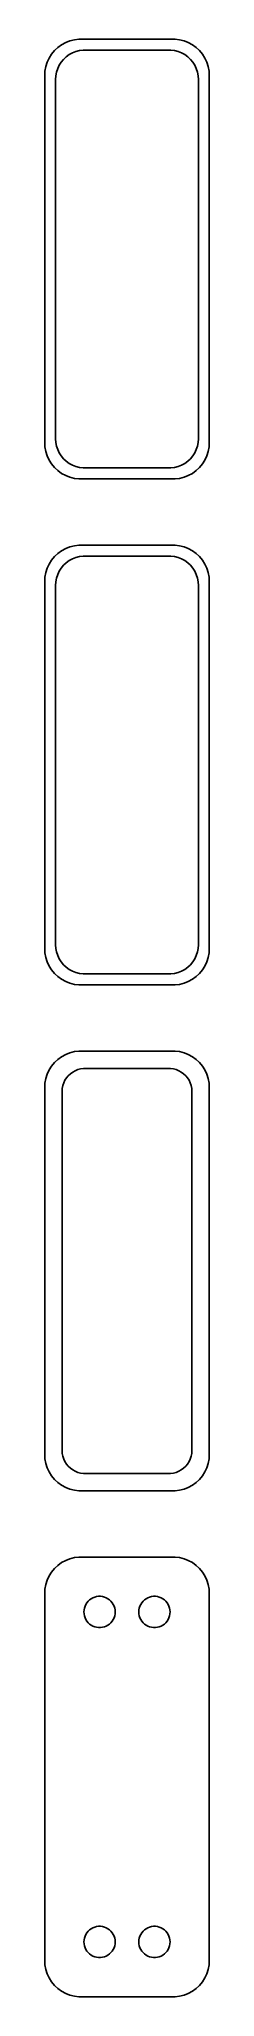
# Model space of a CAD drawing. Header units: metres. Extents: x -11 to 11, y 246 to 513.
import ezdxf

# ---------------------------------------------------------------- set-up
doc = ezdxf.new("R2010")
doc.units = ezdxf.units.M

msp = doc.modelspace()

# ---------------------------------------------------------------- linework, layer by layer
for p, q in [((-7.79507, 512.755), (-8.37889, 512.524)), ((-7.1869, 512.911), (-7.79507, 512.755)), ((-6.56395, 512.99), (-7.1869, 512.911)), ((6.56395, 512.99), (-6.56395, 512.99)), ((7.1869, 512.911), (6.56395, 512.99)), ((7.79507, 512.755), (7.1869, 512.911)), ((8.37889, 512.524), (7.79507, 512.755)), ((-10.6315, 510.409), (-10.8989, 509.841)), ((-10.2951, 510.939), (-10.6315, 510.409)), ((-9.89484, 511.423), (-10.2951, 510.939)), ((-9.43712, 511.853), (-9.89484, 511.423)), ((-8.92912, 512.222), (-9.43712, 511.853)), ((-8.98605, 509.851), (-8.66586, 510.238)), ((-8.37889, 512.524), (-8.92912, 512.222)), ((-8.66586, 510.238), (-8.29968, 510.582)), ((-8.29968, 510.582), (-7.8933, 510.877)), ((-7.8933, 510.877), (-7.45311, 511.119)), ((-7.45311, 511.119), (-6.98605, 511.304)), ((-6.98605, 511.304), (-6.49951, 511.429)), ((-6.49951, 511.429), (-6.00116, 511.492)), ((-6.00116, 511.492), (6.00116, 511.492)), ((6.00116, 511.492), (6.49951, 511.429)), ((6.49951, 511.429), (6.98605, 511.304)), ((6.98605, 511.304), (7.45311, 511.119)), ((7.45311, 511.119), (7.8933, 510.877)), ((7.8933, 510.877), (8.29968, 510.582)), ((8.29968, 510.582), (8.66586, 510.238)), ((8.92912, 512.222), (8.37889, 512.524)), ((8.66586, 510.238), (8.98605, 509.851)), ((9.43712, 511.853), (8.92912, 512.222)), ((9.89484, 511.423), (9.43712, 511.853)), ((10.2951, 510.939), (9.89484, 511.423)), ((10.6315, 510.409), (10.2951, 510.939)), ((10.8989, 509.841), (10.6315, 510.409)), ((-11.2106, 508.627), (-11.25, 508)), ((-11.25, 508), (-11.25, 458)), ((-11.0929, 509.243), (-11.2106, 508.627)), ((-10.8989, 509.841), (-11.0929, 509.243)), ((-9.75, 507.5), (-9.71844, 508.001)), ((-9.75, 458.5), (-9.75, 507.5)), ((-9.71844, 508.001), (-9.62433, 508.495)), ((-9.62433, 508.495), (-9.4691, 508.972)), ((-9.4691, 508.972), (-9.25522, 509.427)), ((-9.25522, 509.427), (-8.98605, 509.851)), ((8.98605, 509.851), (9.25522, 509.427)), ((9.25522, 509.427), (9.4691, 508.972)), ((9.4691, 508.972), (9.62433, 508.495)), ((9.62433, 508.495), (9.71844, 508.001)), ((9.71844, 508.001), (9.75, 507.5)), ((9.75, 507.5), (9.75, 458.5)), ((11.0929, 509.243), (10.8989, 509.841)), ((11.2106, 508.627), (11.0929, 509.243)), ((11.25, 508), (11.2106, 508.627)), ((11.25, 458), (11.25, 508)), ((-11.25, 458), (-11.2106, 457.373)), ((-11.2106, 457.373), (-11.0929, 456.757)), ((-11.0929, 456.757), (-10.8989, 456.159)), ((-9.71844, 457.999), (-9.75, 458.5)), ((-9.62433, 457.505), (-9.71844, 457.999)), ((-9.4691, 457.028), (-9.62433, 457.505)), ((-9.25522, 456.573), (-9.4691, 457.028)), ((-8.98605, 456.149), (-9.25522, 456.573)), ((9.25522, 456.573), (8.98605, 456.149)), ((9.4691, 457.028), (9.25522, 456.573)), ((9.62433, 457.505), (9.4691, 457.028)), ((9.71844, 457.999), (9.62433, 457.505)), ((9.75, 458.5), (9.71844, 457.999)), ((10.8989, 456.159), (11.0929, 456.757)), ((11.0929, 456.757), (11.2106, 457.373)), ((11.2106, 457.373), (11.25, 458)), ((-10.8989, 456.159), (-10.6315, 455.591)), ((-10.6315, 455.591), (-10.2951, 455.061)), ((-10.2951, 455.061), (-9.89484, 454.577)), ((-9.89484, 454.577), (-9.43712, 454.147)), ((-9.43712, 454.147), (-8.92912, 453.778)), ((-8.66586, 455.762), (-8.98605, 456.149)), ((-8.29968, 455.418), (-8.66586, 455.762)), ((-7.8933, 455.123), (-8.29968, 455.418)), ((-7.45311, 454.881), (-7.8933, 455.123)), ((-6.98605, 454.696), (-7.45311, 454.881)), ((-6.49951, 454.571), (-6.98605, 454.696)), ((-6.00116, 454.508), (-6.49951, 454.571)), ((6.00116, 454.508), (-6.00116, 454.508)), ((6.49951, 454.571), (6.00116, 454.508)), ((6.98605, 454.696), (6.49951, 454.571)), ((7.45311, 454.881), (6.98605, 454.696)), ((7.8933, 455.123), (7.45311, 454.881)), ((8.29968, 455.418), (7.8933, 455.123)), ((8.66586, 455.762), (8.29968, 455.418)), ((8.98605, 456.149), (8.66586, 455.762)), ((8.92912, 453.778), (9.43712, 454.147)), ((9.43712, 454.147), (9.89484, 454.577)), ((9.89484, 454.577), (10.2951, 455.061)), ((10.2951, 455.061), (10.6315, 455.591)), ((10.6315, 455.591), (10.8989, 456.159)), ((-8.92912, 453.778), (-8.37889, 453.476)), ((-8.37889, 453.476), (-7.79507, 453.245)), ((-7.79507, 453.245), (-7.1869, 453.089)), ((-7.1869, 453.089), (-6.56395, 453.01)), ((-6.56395, 453.01), (6.56395, 453.01)), ((6.56395, 453.01), (7.1869, 453.089)), ((7.1869, 453.089), (7.79507, 453.245)), ((7.79507, 453.245), (8.37889, 453.476)), ((8.37889, 453.476), (8.92912, 453.778)), ((-8.92912, 443.222), (-9.43712, 442.853)), ((-8.37889, 443.524), (-8.92912, 443.222)), ((-7.79507, 443.755), (-8.37889, 443.524)), ((-7.1869, 443.911), (-7.79507, 443.755)), ((-6.56395, 443.99), (-7.1869, 443.911)), ((6.56395, 443.99), (-6.56395, 443.99)), ((7.1869, 443.911), (6.56395, 443.99)), ((7.79507, 443.755), (7.1869, 443.911)), ((8.37889, 443.524), (7.79507, 443.755)), ((8.92912, 443.222), (8.37889, 443.524)), ((9.43712, 442.853), (8.92912, 443.222)), ((-10.8989, 440.841), (-11.0929, 440.243)), ((-10.6315, 441.409), (-10.8989, 440.841)), ((-10.2951, 441.939), (-10.6315, 441.409)), ((-9.89484, 442.423), (-10.2951, 441.939)), ((-9.43712, 442.853), (-9.89484, 442.423)), ((-9.25522, 440.427), (-8.98605, 440.851)), ((-8.98605, 440.851), (-8.66586, 441.238)), ((-8.66586, 441.238), (-8.29968, 441.582)), ((-8.29968, 441.582), (-7.8933, 441.877)), ((-7.8933, 441.877), (-7.45311, 442.119)), ((-7.45311, 442.119), (-6.98605, 442.304)), ((-6.98605, 442.304), (-6.49951, 442.429)), ((-6.49951, 442.429), (-6.00116, 442.492)), ((-6.00116, 442.492), (6.00116, 442.492)), ((6.00116, 442.492), (6.49951, 442.429)), ((6.49951, 442.429), (6.98605, 442.304)), ((6.98605, 442.304), (7.45311, 442.119)), ((7.45311, 442.119), (7.8933, 441.877)), ((7.8933, 441.877), (8.29968, 441.582)), ((8.29968, 441.582), (8.66586, 441.238)), ((8.66586, 441.238), (8.98605, 440.851)), ((8.98605, 440.851), (9.25522, 440.427)), ((9.89484, 442.423), (9.43712, 442.853)), ((10.2951, 441.939), (9.89484, 442.423)), ((10.6315, 441.409), (10.2951, 441.939)), ((10.8989, 440.841), (10.6315, 441.409)), ((11.0929, 440.243), (10.8989, 440.841)), ((-11.2106, 439.627), (-11.25, 439)), ((-11.25, 439), (-11.25, 389)), ((-11.0929, 440.243), (-11.2106, 439.627)), ((-9.75, 438.5), (-9.71844, 439.001)), ((-9.75, 389.5), (-9.75, 438.5)), ((-9.71844, 439.001), (-9.62433, 439.495)), ((-9.62433, 439.495), (-9.4691, 439.972)), ((-9.4691, 439.972), (-9.25522, 440.427)), ((9.25522, 440.427), (9.4691, 439.972)), ((9.4691, 439.972), (9.62433, 439.495)), ((9.62433, 439.495), (9.71844, 439.001)), ((9.71844, 439.001), (9.75, 438.5)), ((9.75, 438.5), (9.75, 389.5)), ((11.2106, 439.627), (11.0929, 440.243)), ((11.25, 439), (11.2106, 439.627)), ((11.25, 389), (11.25, 439)), ((-11.25, 389), (-11.2106, 388.373)), ((-11.2106, 388.373), (-11.0929, 387.757)), ((-11.0929, 387.757), (-10.8989, 387.159)), ((-10.8989, 387.159), (-10.6315, 386.591)), ((-9.71844, 388.999), (-9.75, 389.5)), ((-9.62433, 388.505), (-9.71844, 388.999)), ((-9.4691, 388.028), (-9.62433, 388.505)), ((-9.25522, 387.573), (-9.4691, 388.028)), ((-8.98605, 387.149), (-9.25522, 387.573)), ((-8.66586, 386.762), (-8.98605, 387.149)), ((8.98605, 387.149), (8.66586, 386.762)), ((9.25522, 387.573), (8.98605, 387.149)), ((9.4691, 388.028), (9.25522, 387.573)), ((9.62433, 388.505), (9.4691, 388.028)), ((9.71844, 388.999), (9.62433, 388.505)), ((9.75, 389.5), (9.71844, 388.999)), ((10.6315, 386.591), (10.8989, 387.159)), ((10.8989, 387.159), (11.0929, 387.757)), ((11.0929, 387.757), (11.2106, 388.373)), ((11.2106, 388.373), (11.25, 389)), ((-10.6315, 386.591), (-10.2951, 386.061)), ((-10.2951, 386.061), (-9.89484, 385.577)), ((-9.89484, 385.577), (-9.43712, 385.147)), ((-9.43712, 385.147), (-8.92912, 384.778)), ((-8.92912, 384.778), (-8.37889, 384.476)), ((-8.29968, 386.418), (-8.66586, 386.762)), ((-8.37889, 384.476), (-7.79507, 384.245)), ((-7.8933, 386.123), (-8.29968, 386.418)), ((-7.45311, 385.881), (-7.8933, 386.123)), ((-6.98605, 385.696), (-7.45311, 385.881)), ((-6.49951, 385.571), (-6.98605, 385.696)), ((-6.00116, 385.508), (-6.49951, 385.571)), ((6.00116, 385.508), (-6.00116, 385.508)), ((6.49951, 385.571), (6.00116, 385.508)), ((6.98605, 385.696), (6.49951, 385.571)), ((7.45311, 385.881), (6.98605, 385.696)), ((7.8933, 386.123), (7.45311, 385.881)), ((7.79507, 384.245), (8.37889, 384.476)), ((8.29968, 386.418), (7.8933, 386.123)), ((8.66586, 386.762), (8.29968, 386.418)), ((8.37889, 384.476), (8.92912, 384.778)), ((8.92912, 384.778), (9.43712, 385.147)), ((9.43712, 385.147), (9.89484, 385.577)), ((9.89484, 385.577), (10.2951, 386.061)), ((10.2951, 386.061), (10.6315, 386.591)), ((-7.79507, 384.245), (-7.1869, 384.089)), ((-7.1869, 384.089), (-6.56395, 384.01)), ((-6.56395, 384.01), (6.56395, 384.01)), ((6.56395, 384.01), (7.1869, 384.089)), ((7.1869, 384.089), (7.79507, 384.245)), ((-9.43712, 373.853), (-9.89484, 373.423)), ((-8.92912, 374.222), (-9.43712, 373.853)), ((-8.37889, 374.524), (-8.92912, 374.222)), ((-7.79507, 374.755), (-8.37889, 374.524)), ((-7.1869, 374.911), (-7.79507, 374.755)), ((-6.56395, 374.99), (-7.1869, 374.911)), ((6.56395, 374.99), (-6.56395, 374.99)), ((7.1869, 374.911), (6.56395, 374.99)), ((7.79507, 374.755), (7.1869, 374.911)), ((8.37889, 374.524), (7.79507, 374.755)), ((8.92912, 374.222), (8.37889, 374.524)), ((9.43712, 373.853), (8.92912, 374.222)), ((9.89484, 373.423), (9.43712, 373.853)), ((-11.0929, 371.243), (-11.2106, 370.627)), ((-10.8989, 371.841), (-11.0929, 371.243)), ((-10.6315, 372.409), (-10.8989, 371.841)), ((-10.2951, 372.939), (-10.6315, 372.409)), ((-9.89484, 373.423), (-10.2951, 372.939)), ((-8.47786, 371), (-8.2684, 371.33)), ((-8.2684, 371.33), (-8.01921, 371.631)), ((-8.01921, 371.631), (-7.73424, 371.899)), ((-7.73424, 371.899), (-7.41798, 372.128)), ((-7.41798, 372.128), (-7.07541, 372.317)), ((-7.07541, 372.317), (-6.71194, 372.461)), ((-6.71194, 372.461), (-6.3333, 372.558)), ((-6.3333, 372.558), (-5.94545, 372.607)), ((-5.94545, 372.607), (5.94545, 372.607)), ((5.94545, 372.607), (6.3333, 372.558)), ((6.3333, 372.558), (6.71194, 372.461)), ((6.71194, 372.461), (7.07541, 372.317)), ((7.07541, 372.317), (7.41798, 372.128)), ((7.41798, 372.128), (7.73424, 371.899)), ((7.73424, 371.899), (8.01921, 371.631)), ((8.01921, 371.631), (8.2684, 371.33)), ((8.2684, 371.33), (8.47786, 371)), ((10.2951, 372.939), (9.89484, 373.423)), ((10.6315, 372.409), (10.2951, 372.939)), ((10.8989, 371.841), (10.6315, 372.409)), ((11.0929, 371.243), (10.8989, 371.841)), ((11.2106, 370.627), (11.0929, 371.243)), ((-11.2106, 370.627), (-11.25, 370)), ((-11.25, 370), (-11.25, 320)), ((-8.86292, 369.5), (-8.83836, 369.89)), ((-8.86292, 320.5), (-8.86292, 369.5)), ((-8.83836, 369.89), (-8.76512, 370.274)), ((-8.76512, 370.274), (-8.64432, 370.646)), ((-8.64432, 370.646), (-8.47786, 371)), ((8.47786, 371), (8.64432, 370.646)), ((8.64432, 370.646), (8.76512, 370.274)), ((8.76512, 370.274), (8.83836, 369.89)), ((8.83836, 369.89), (8.86292, 369.5)), ((8.86292, 369.5), (8.86292, 320.5)), ((11.25, 370), (11.2106, 370.627)), ((11.25, 320), (11.25, 370)), ((-8.83836, 320.11), (-8.86292, 320.5)), ((8.86292, 320.5), (8.83836, 320.11)), ((-11.25, 320), (-11.2106, 319.373)), ((-11.2106, 319.373), (-11.0929, 318.757)), ((-11.0929, 318.757), (-10.8989, 318.159)), ((-10.8989, 318.159), (-10.6315, 317.591)), ((-8.76512, 319.726), (-8.83836, 320.11)), ((-8.64432, 319.354), (-8.76512, 319.726)), ((-8.47786, 319), (-8.64432, 319.354)), ((-8.2684, 318.67), (-8.47786, 319)), ((-8.01921, 318.369), (-8.2684, 318.67)), ((-7.73424, 318.101), (-8.01921, 318.369)), ((-7.41798, 317.872), (-7.73424, 318.101)), ((-7.07541, 317.683), (-7.41798, 317.872)), ((7.41798, 317.872), (7.07541, 317.683)), ((7.73424, 318.101), (7.41798, 317.872)), ((8.01921, 318.369), (7.73424, 318.101)), ((8.2684, 318.67), (8.01921, 318.369)), ((8.47786, 319), (8.2684, 318.67)), ((8.64432, 319.354), (8.47786, 319)), ((8.76512, 319.726), (8.64432, 319.354)), ((8.83836, 320.11), (8.76512, 319.726)), ((10.6315, 317.591), (10.8989, 318.159)), ((10.8989, 318.159), (11.0929, 318.757)), ((11.0929, 318.757), (11.2106, 319.373)), ((11.2106, 319.373), (11.25, 320)), ((-10.6315, 317.591), (-10.2951, 317.061)), ((-10.2951, 317.061), (-9.89484, 316.577)), ((-9.89484, 316.577), (-9.43712, 316.147)), ((-9.43712, 316.147), (-8.92912, 315.778)), ((-8.92912, 315.778), (-8.37889, 315.476)), ((-8.37889, 315.476), (-7.79507, 315.245)), ((-7.79507, 315.245), (-7.1869, 315.089)), ((-7.1869, 315.089), (-6.56395, 315.01)), ((-6.71194, 317.539), (-7.07541, 317.683)), ((-6.3333, 317.442), (-6.71194, 317.539)), ((-5.94545, 317.393), (-6.3333, 317.442)), ((5.94545, 317.393), (-5.94545, 317.393)), ((6.3333, 317.442), (5.94545, 317.393)), ((6.71194, 317.539), (6.3333, 317.442)), ((6.56395, 315.01), (7.1869, 315.089)), ((7.07541, 317.683), (6.71194, 317.539)), ((7.1869, 315.089), (7.79507, 315.245)), ((7.79507, 315.245), (8.37889, 315.476)), ((8.37889, 315.476), (8.92912, 315.778)), ((8.92912, 315.778), (9.43712, 316.147)), ((9.43712, 316.147), (9.89484, 316.577)), ((9.89484, 316.577), (10.2951, 317.061)), ((10.2951, 317.061), (10.6315, 317.591)), ((-6.56395, 315.01), (6.56395, 315.01)), ((-9.89484, 304.423), (-10.2951, 303.939)), ((-9.43712, 304.853), (-9.89484, 304.423)), ((-8.92912, 305.222), (-9.43712, 304.853)), ((-8.37889, 305.524), (-8.92912, 305.222)), ((-7.79507, 305.755), (-8.37889, 305.524)), ((-7.1869, 305.911), (-7.79507, 305.755)), ((-6.56395, 305.99), (-7.1869, 305.911)), ((6.56395, 305.99), (-6.56395, 305.99)), ((7.1869, 305.911), (6.56395, 305.99)), ((7.79507, 305.755), (7.1869, 305.911)), ((8.37889, 305.524), (7.79507, 305.755)), ((8.92912, 305.222), (8.37889, 305.524)), ((9.43712, 304.853), (8.92912, 305.222)), ((9.89484, 304.423), (9.43712, 304.853)), ((10.2951, 303.939), (9.89484, 304.423)), ((-11.0929, 302.243), (-11.2106, 301.627)), ((-10.8989, 302.841), (-11.0929, 302.243)), ((-10.6315, 303.409), (-10.8989, 302.841)), ((-10.2951, 303.939), (-10.6315, 303.409)), ((10.6315, 303.409), (10.2951, 303.939)), ((10.8989, 302.841), (10.6315, 303.409)), ((11.0929, 302.243), (10.8989, 302.841)), ((11.2106, 301.627), (11.0929, 302.243)), ((-11.2106, 301.627), (-11.25, 301)), ((-11.25, 301), (-11.25, 251)), ((-5.86845, 298.768), (-5.81821, 299.031)), ((-5.81821, 299.031), (-5.73534, 299.286)), ((-5.73534, 299.286), (-5.62117, 299.529)), ((-5.62117, 299.529), (-5.47748, 299.755)), ((-5.47748, 299.755), (-5.30655, 299.962)), ((-5.30655, 299.962), (-5.11108, 300.145)), ((-5.11108, 300.145), (-4.89413, 300.303)), ((-4.89413, 300.303), (-4.65915, 300.432)), ((-4.65915, 300.432), (-4.40984, 300.531)), ((-4.40984, 300.531), (-4.1501, 300.597)), ((-4.1501, 300.597), (-3.88406, 300.631)), ((-3.88406, 300.631), (-3.61592, 300.631)), ((-3.61592, 300.631), (-3.34988, 300.597)), ((-3.34988, 300.597), (-3.09015, 300.531)), ((-3.09015, 300.531), (-2.84084, 300.432)), ((-2.84084, 300.432), (-2.60585, 300.303)), ((-2.60585, 300.303), (-2.3889, 300.145)), ((-2.3889, 300.145), (-2.19344, 299.962)), ((-2.19344, 299.962), (-2.02251, 299.755)), ((-2.02251, 299.755), (-1.87881, 299.529)), ((-1.87881, 299.529), (-1.76465, 299.286)), ((-1.76465, 299.286), (-1.68178, 299.031)), ((-1.68178, 299.031), (-1.63153, 298.768)), ((1.63153, 298.768), (1.68178, 299.031)), ((1.68178, 299.031), (1.76465, 299.286)), ((1.76465, 299.286), (1.87881, 299.529)), ((1.87881, 299.529), (2.02251, 299.755)), ((2.02251, 299.755), (2.19344, 299.962)), ((2.19344, 299.962), (2.3889, 300.145)), ((2.3889, 300.145), (2.60585, 300.303)), ((2.60585, 300.303), (2.84084, 300.432)), ((2.84084, 300.432), (3.09015, 300.531)), ((3.09015, 300.531), (3.34988, 300.597)), ((3.34988, 300.597), (3.61592, 300.631)), ((3.61592, 300.631), (3.88406, 300.631)), ((3.88406, 300.631), (4.1501, 300.597)), ((4.1501, 300.597), (4.40984, 300.531)), ((4.40984, 300.531), (4.65915, 300.432)), ((4.65915, 300.432), (4.89413, 300.303)), ((4.89413, 300.303), (5.11108, 300.145)), ((5.11108, 300.145), (5.30655, 299.962)), ((5.30655, 299.962), (5.47748, 299.755)), ((5.47748, 299.755), (5.62117, 299.529)), ((5.62117, 299.529), (5.73534, 299.286)), ((5.73534, 299.286), (5.81821, 299.031)), ((5.81821, 299.031), (5.86845, 298.768)), ((11.25, 301), (11.2106, 301.627)), ((11.25, 251), (11.25, 301)), ((-5.88528, 298.5), (-5.86845, 298.768)), ((-5.86845, 298.232), (-5.88528, 298.5)), ((-5.81821, 297.969), (-5.86845, 298.232)), ((-5.73534, 297.714), (-5.81821, 297.969)), ((-5.62117, 297.471), (-5.73534, 297.714)), ((-5.47748, 297.245), (-5.62117, 297.471)), ((-5.30655, 297.038), (-5.47748, 297.245)), ((-5.11108, 296.855), (-5.30655, 297.038)), ((-4.89413, 296.697), (-5.11108, 296.855)), ((-4.65915, 296.568), (-4.89413, 296.697)), ((-4.40984, 296.469), (-4.65915, 296.568)), ((-4.1501, 296.403), (-4.40984, 296.469)), ((-3.88406, 296.369), (-4.1501, 296.403)), ((-3.61592, 296.369), (-3.88406, 296.369)), ((-3.34988, 296.403), (-3.61592, 296.369)), ((-3.09015, 296.469), (-3.34988, 296.403)), ((-2.84084, 296.568), (-3.09015, 296.469)), ((-2.60585, 296.697), (-2.84084, 296.568)), ((-2.3889, 296.855), (-2.60585, 296.697)), ((-2.19344, 297.038), (-2.3889, 296.855)), ((-2.02251, 297.245), (-2.19344, 297.038)), ((-1.87881, 297.471), (-2.02251, 297.245)), ((-1.76465, 297.714), (-1.87881, 297.471)), ((-1.68178, 297.969), (-1.76465, 297.714)), ((-1.63153, 298.232), (-1.68178, 297.969)), ((-1.63153, 298.768), (-1.6147, 298.5)), ((-1.6147, 298.5), (-1.63153, 298.232)), ((1.6147, 298.5), (1.63153, 298.768)), ((1.63153, 298.232), (1.6147, 298.5)), ((1.68178, 297.969), (1.63153, 298.232)), ((1.76465, 297.714), (1.68178, 297.969)), ((1.87881, 297.471), (1.76465, 297.714)), ((2.02251, 297.245), (1.87881, 297.471)), ((2.19344, 297.038), (2.02251, 297.245)), ((2.3889, 296.855), (2.19344, 297.038)), ((2.60585, 296.697), (2.3889, 296.855)), ((2.84084, 296.568), (2.60585, 296.697)), ((3.09015, 296.469), (2.84084, 296.568)), ((3.34988, 296.403), (3.09015, 296.469)), ((3.61592, 296.369), (3.34988, 296.403)), ((3.88406, 296.369), (3.61592, 296.369)), ((4.1501, 296.403), (3.88406, 296.369)), ((4.40984, 296.469), (4.1501, 296.403)), ((4.65915, 296.568), (4.40984, 296.469)), ((4.89413, 296.697), (4.65915, 296.568)), ((5.11108, 296.855), (4.89413, 296.697)), ((5.30655, 297.038), (5.11108, 296.855)), ((5.47748, 297.245), (5.30655, 297.038)), ((5.62117, 297.471), (5.47748, 297.245)), ((5.73534, 297.714), (5.62117, 297.471)), ((5.81821, 297.969), (5.73534, 297.714)), ((5.86845, 298.232), (5.81821, 297.969)), ((5.86845, 298.768), (5.88528, 298.5)), ((5.88528, 298.5), (5.86845, 298.232)), ((-5.88528, 253.5), (-5.86845, 253.768)), ((-5.86845, 253.768), (-5.81821, 254.031)), ((-5.81821, 254.031), (-5.73534, 254.286)), ((-5.73534, 254.286), (-5.62117, 254.529)), ((-5.62117, 254.529), (-5.47748, 254.755)), ((-5.47748, 254.755), (-5.30655, 254.962)), ((-5.30655, 254.962), (-5.11108, 255.145)), ((-5.11108, 255.145), (-4.89413, 255.303)), ((-4.89413, 255.303), (-4.65915, 255.432)), ((-4.65915, 255.432), (-4.40984, 255.531)), ((-4.40984, 255.531), (-4.1501, 255.597)), ((-4.1501, 255.597), (-3.88406, 255.631)), ((-3.88406, 255.631), (-3.61592, 255.631)), ((-3.61592, 255.631), (-3.34988, 255.597)), ((-3.34988, 255.597), (-3.09015, 255.531)), ((-3.09015, 255.531), (-2.84084, 255.432)), ((-2.84084, 255.432), (-2.60585, 255.303)), ((-2.60585, 255.303), (-2.3889, 255.145)), ((-2.3889, 255.145), (-2.19344, 254.962)), ((-2.19344, 254.962), (-2.02251, 254.755)), ((-2.02251, 254.755), (-1.87881, 254.529)), ((-1.87881, 254.529), (-1.76465, 254.286)), ((-1.76465, 254.286), (-1.68178, 254.031)), ((-1.68178, 254.031), (-1.63153, 253.768)), ((-1.63153, 253.768), (-1.6147, 253.5)), ((1.6147, 253.5), (1.63153, 253.768)), ((1.63153, 253.768), (1.68178, 254.031)), ((1.68178, 254.031), (1.76465, 254.286)), ((1.76465, 254.286), (1.87881, 254.529)), ((1.87881, 254.529), (2.02251, 254.755)), ((2.02251, 254.755), (2.19344, 254.962)), ((2.19344, 254.962), (2.3889, 255.145)), ((2.3889, 255.145), (2.60585, 255.303)), ((2.60585, 255.303), (2.84084, 255.432)), ((2.84084, 255.432), (3.09015, 255.531)), ((3.09015, 255.531), (3.34988, 255.597)), ((3.34988, 255.597), (3.61592, 255.631)), ((3.61592, 255.631), (3.88406, 255.631)), ((3.88406, 255.631), (4.1501, 255.597)), ((4.1501, 255.597), (4.40984, 255.531)), ((4.40984, 255.531), (4.65915, 255.432)), ((4.65915, 255.432), (4.89413, 255.303)), ((4.89413, 255.303), (5.11108, 255.145)), ((5.11108, 255.145), (5.30655, 254.962)), ((5.30655, 254.962), (5.47748, 254.755)), ((5.47748, 254.755), (5.62117, 254.529)), ((5.62117, 254.529), (5.73534, 254.286)), ((5.73534, 254.286), (5.81821, 254.031)), ((5.81821, 254.031), (5.86845, 253.768)), ((5.86845, 253.768), (5.88528, 253.5)), ((-11.25, 251), (-11.2106, 250.373)), ((-5.86845, 253.232), (-5.88528, 253.5)), ((-5.81821, 252.969), (-5.86845, 253.232)), ((-5.73534, 252.714), (-5.81821, 252.969)), ((-5.62117, 252.471), (-5.73534, 252.714)), ((-5.47748, 252.245), (-5.62117, 252.471)), ((-5.30655, 252.038), (-5.47748, 252.245)), ((-5.11108, 251.855), (-5.30655, 252.038)), ((-4.89413, 251.697), (-5.11108, 251.855)), ((-4.65915, 251.568), (-4.89413, 251.697)), ((-4.40984, 251.469), (-4.65915, 251.568)), ((-4.1501, 251.403), (-4.40984, 251.469)), ((-3.88406, 251.369), (-4.1501, 251.403)), ((-3.61592, 251.369), (-3.88406, 251.369)), ((-3.34988, 251.403), (-3.61592, 251.369)), ((-3.09015, 251.469), (-3.34988, 251.403)), ((-2.84084, 251.568), (-3.09015, 251.469)), ((-2.60585, 251.697), (-2.84084, 251.568)), ((-2.3889, 251.855), (-2.60585, 251.697)), ((-2.19344, 252.038), (-2.3889, 251.855)), ((-2.02251, 252.245), (-2.19344, 252.038)), ((-1.87881, 252.471), (-2.02251, 252.245)), ((-1.76465, 252.714), (-1.87881, 252.471)), ((-1.68178, 252.969), (-1.76465, 252.714)), ((-1.63153, 253.232), (-1.68178, 252.969)), ((-1.6147, 253.5), (-1.63153, 253.232)), ((1.63153, 253.232), (1.6147, 253.5)), ((1.68178, 252.969), (1.63153, 253.232)), ((1.76465, 252.714), (1.68178, 252.969)), ((1.87881, 252.471), (1.76465, 252.714)), ((2.02251, 252.245), (1.87881, 252.471)), ((2.19344, 252.038), (2.02251, 252.245)), ((2.3889, 251.855), (2.19344, 252.038)), ((2.60585, 251.697), (2.3889, 251.855)), ((2.84084, 251.568), (2.60585, 251.697)), ((3.09015, 251.469), (2.84084, 251.568)), ((3.34988, 251.403), (3.09015, 251.469)), ((3.61592, 251.369), (3.34988, 251.403)), ((3.88406, 251.369), (3.61592, 251.369)), ((4.1501, 251.403), (3.88406, 251.369)), ((4.40984, 251.469), (4.1501, 251.403)), ((4.65915, 251.568), (4.40984, 251.469)), ((4.89413, 251.697), (4.65915, 251.568)), ((5.11108, 251.855), (4.89413, 251.697)), ((5.30655, 252.038), (5.11108, 251.855)), ((5.47748, 252.245), (5.30655, 252.038)), ((5.62117, 252.471), (5.47748, 252.245)), ((5.73534, 252.714), (5.62117, 252.471)), ((5.81821, 252.969), (5.73534, 252.714)), ((5.86845, 253.232), (5.81821, 252.969)), ((5.88528, 253.5), (5.86845, 253.232)), ((11.2106, 250.373), (11.25, 251)), ((-11.2106, 250.373), (-11.0929, 249.757)), ((-11.0929, 249.757), (-10.8989, 249.159)), ((-10.8989, 249.159), (-10.6315, 248.591)), ((-10.6315, 248.591), (-10.2951, 248.061)), ((10.2951, 248.061), (10.6315, 248.591)), ((10.6315, 248.591), (10.8989, 249.159)), ((10.8989, 249.159), (11.0929, 249.757)), ((11.0929, 249.757), (11.2106, 250.373)), ((-10.2951, 248.061), (-9.89484, 247.577)), ((-9.89484, 247.577), (-9.43712, 247.147)), ((-9.43712, 247.147), (-8.92912, 246.778)), ((-8.92912, 246.778), (-8.37889, 246.476)), ((-8.37889, 246.476), (-7.79507, 246.245)), ((-7.79507, 246.245), (-7.1869, 246.089)), ((-7.1869, 246.089), (-6.56395, 246.01)), ((-6.56395, 246.01), (6.56395, 246.01)), ((6.56395, 246.01), (7.1869, 246.089)), ((7.1869, 246.089), (7.79507, 246.245)), ((7.79507, 246.245), (8.37889, 246.476)), ((8.37889, 246.476), (8.92912, 246.778)), ((8.92912, 246.778), (9.43712, 247.147)), ((9.43712, 247.147), (9.89484, 247.577)), ((9.89484, 247.577), (10.2951, 248.061))]:
    msp.add_line(p, q)

doc.saveas('drawing.dxf')
